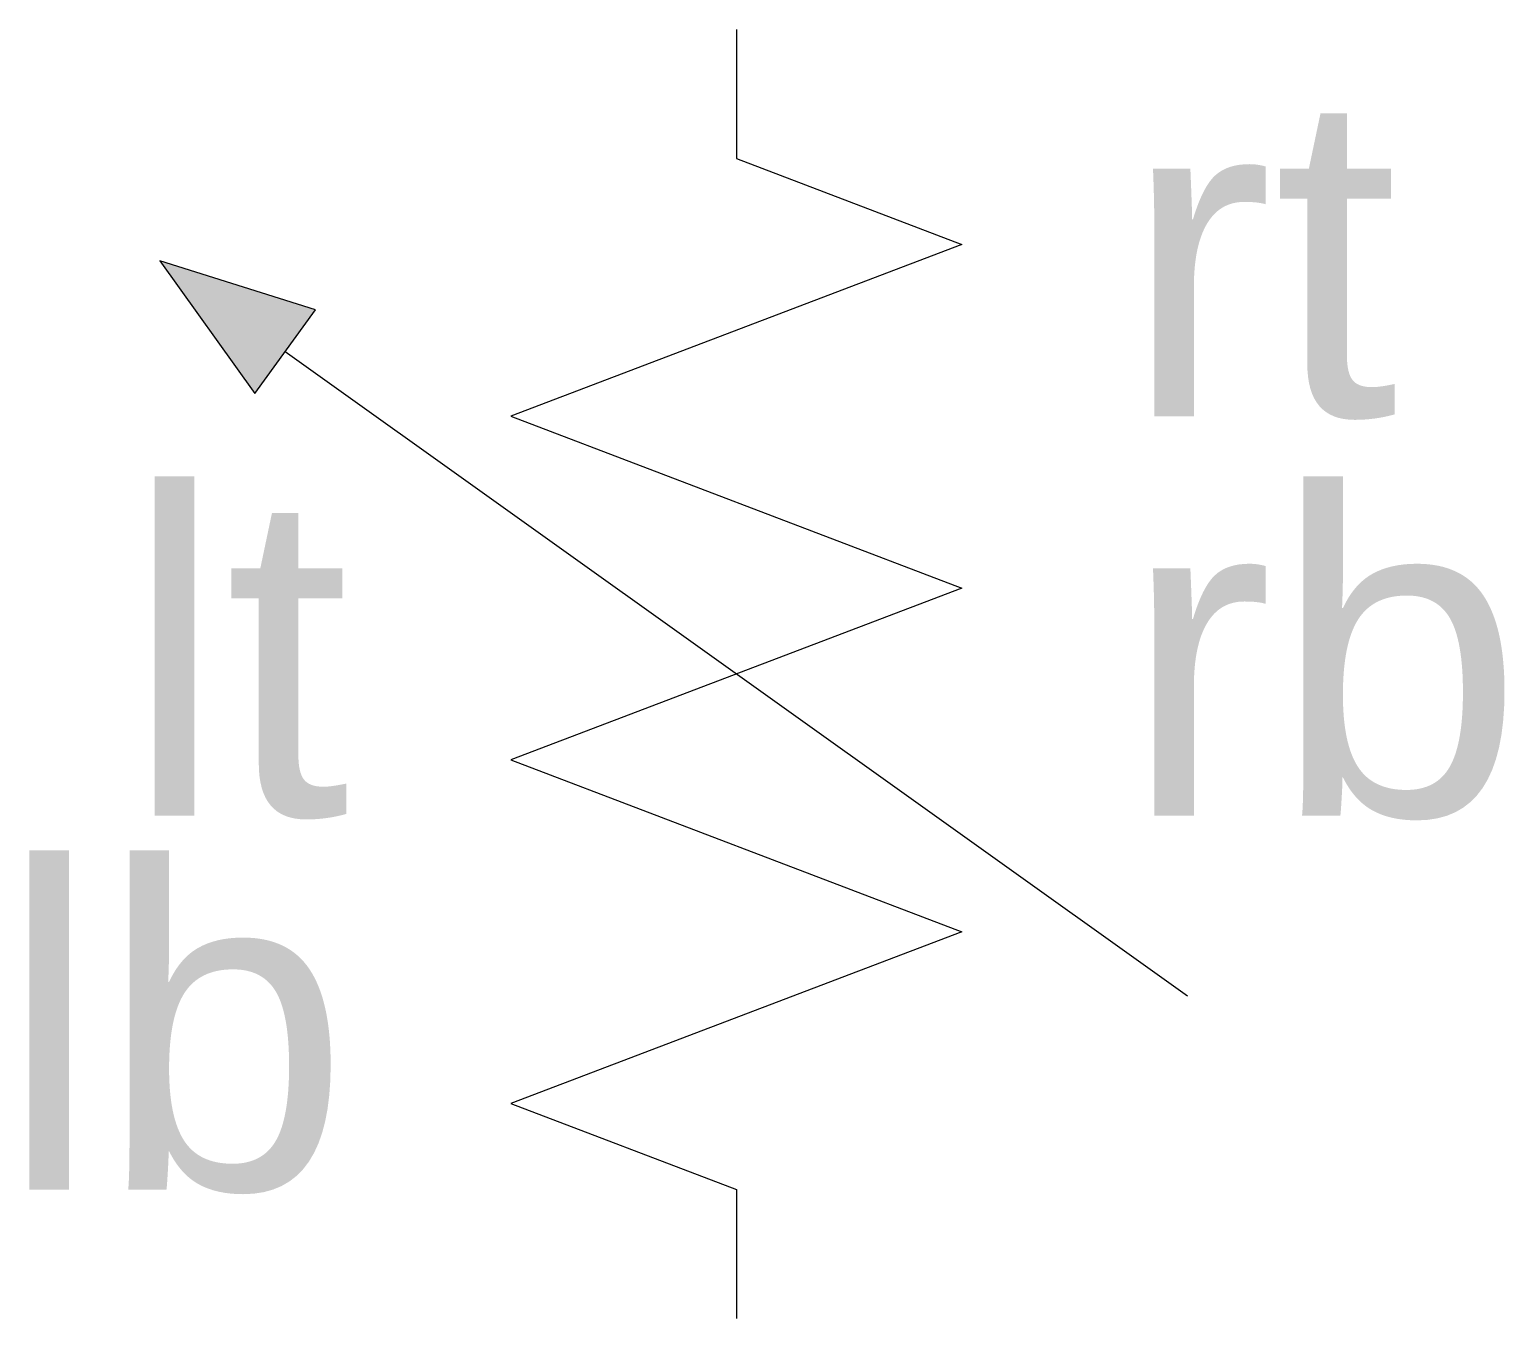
# Model space of a CAD drawing. Extents: x -5.5 to 6, y -5 to 5.
import ezdxf
from ezdxf.enums import TextEntityAlignment as Align

# ---------------------------------------------------------------- set-up
doc = ezdxf.new("R2010")
doc.units = 0
doc.layers.get('0').update_dxf_attribs({"true_color": 0xffffff})
doc.layers.add('OBJECT', color=7, linetype='Continuous', true_color=0xffffff)
doc.styles.add('textstyle0', font='arial.ttf')
doc.styles.add('textstyle1', font='')
doc.styles.add('textstyle2', font='')
doc.styles.add('textstyle3', font='')
doc.styles.get('textstyle1').set_extended_font_data('Arial')
doc.styles.get('textstyle2').set_extended_font_data('Arial')
doc.styles.get('textstyle3').set_extended_font_data('Arial')

msp = doc.modelspace()

# ---------------------------------------------------------------- hatches: boundary and pattern name
at = {"layer": 'OBJECT'}
msp.add_hatch(color=256, dxfattribs=at).paths.add_polyline_path([(-3.735, 2.176), (-3.265, 2.824), (-4.471, 3.205)], flags=0)

# ---------------------------------------------------------------- linework, layer by layer
at = {"layer": 'OBJECT', "color": 0, "linetype": 'Continuous'}
for p, q in [((0, 5), (0, 4)), ((0, 4), (1.75, 3.333)), ((1.75, 3.333), (-1.75, 2)), ((-1.75, 2), (1.75, 0.667)), ((1.75, 0.667), (-1.75, -0.667)), ((-1.75, -0.667), (1.75, -2)), ((1.75, -2), (-1.75, -3.333)), ((-1.75, -3.333), (0, -4)), ((0, -4), (0, -5))]:
    msp.add_line(p, q, dxfattribs=at)
at = {"layer": 'OBJECT'}
for p, q in [((-3.265, 2.824), (-4.471, 3.205)), ((-4.471, 3.205), (-3.735, 2.176)), ((-3.735, 2.176), (-3.265, 2.824)), ((3.5, -2.5), (-3.5, 2.5))]:
    msp.add_line(p, q, dxfattribs=at)

# ---------------------------------------------------------------- texts
at = {"style": 'textstyle2'}
msp.add_attdef('rt', text='', height=2.5, dxfattribs=at).set_placement((3, 4.5), align=Align.TOP_LEFT)
at = {"style": 'textstyle0'}
msp.add_attdef('lt', text='', height=2.5, dxfattribs=at).set_placement((-3, 1.4), align=Align.TOP_RIGHT)
at = {"style": 'textstyle3'}
msp.add_attdef('rb', text='', height=2.5, rotation=360, dxfattribs=at).set_placement((3, 1.4), align=Align.TOP_LEFT)
at = {"style": 'textstyle1'}
msp.add_attdef('lb', text='', height=2.5, dxfattribs=at).set_placement((-3, -4), align=Align.RIGHT)

doc.saveas('drawing.dxf')
